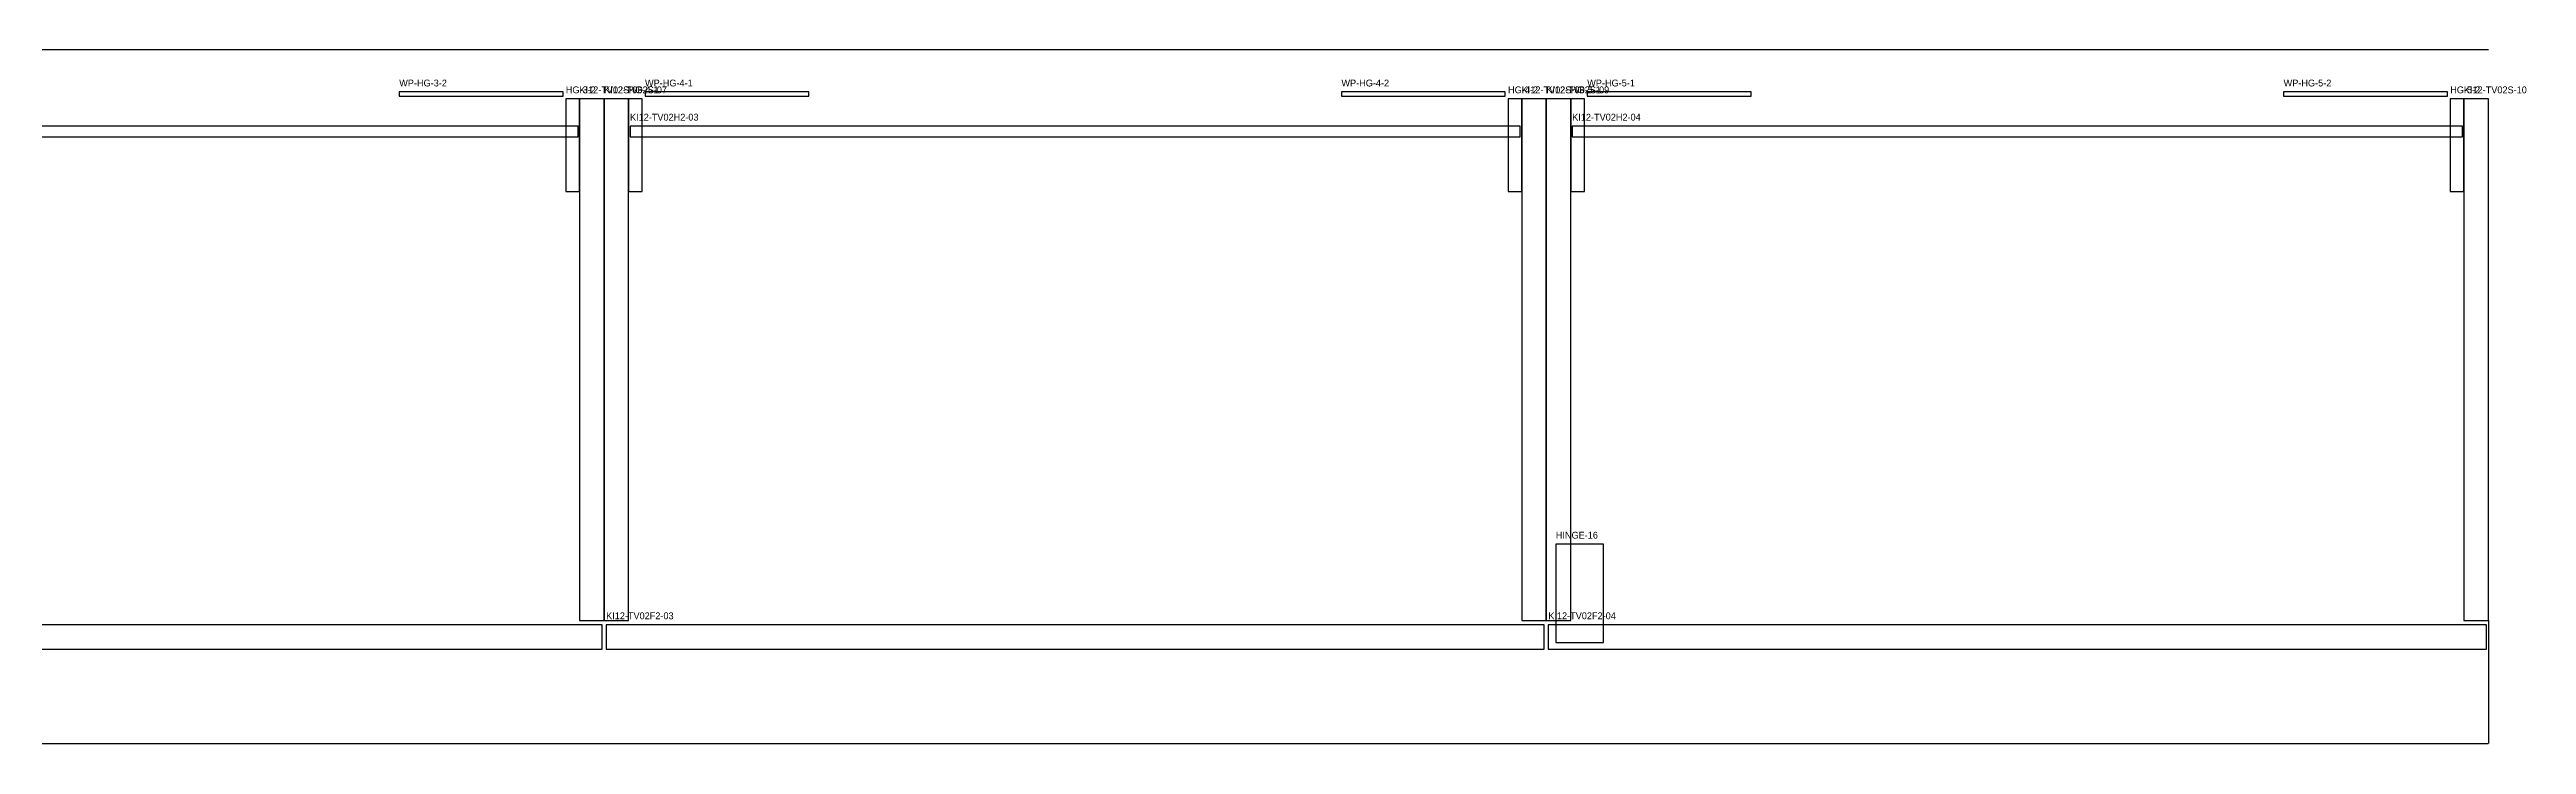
# Model space of a CAD drawing. Header units: millimetres. Extents: x 0 to 3628, y -183 to 418.
# Drawn here: x 1814 to 3628, y -91 to 418 of the extents above; entities that cross this region are included whole.
import ezdxf

# ---------------------------------------------------------------- set-up
doc = ezdxf.new("R2010")
doc.units = ezdxf.units.MM
for name, color, linetype in [('HARDWARE_ENVELOPE', 4, 'Continuous'), ('NOTES', 2, 'Continuous'), ('WALL_ASSUMED', 8, 'Continuous'), ('WOOD', 7, 'Continuous')]:
    doc.layers.add(name, color=color, linetype=linetype)
doc.dimstyles.get("Standard").update_dxf_attribs({"dimtxt": 2.5, "dimasz": 2.5, "dimexe": 1.25, "dimexo": 0.625, "dimtad": 1, "dimcen": 2.5, "dimazin": 3, "dimtfac": 1, "dimtmove": 0, "dimatfit": 3})

# ---------------------------------------------------------------- blocks, each defined once
blk = doc.blocks.new('_CLOSEDFILLED')
at = {"color": 0, "linetype": 'BYBLOCK'}
blk.add_solid([(-1, 0.2), (0, 0), (-1, -0.2)], dxfattribs=at)
blk = doc.blocks.new('*D1')
for p, q in [((0, 0), (0, -90)), ((3600, 0), (3600, -90)), ((0.25, -90), (1798, -90)), ((1802, -90), (3599.75, -90))]:
    blk.add_line(p, q)
at = {"layer": 'Defpoints'}
for p in [(0, 0), (3600, 0), (0, -90)]:
    blk.add_point(p, dxfattribs=at)
at = {"xscale": 0.25, "yscale": 0.25, "rotation": 180}
blk.add_blockref('_CLOSEDFILLED', (0, -90), dxfattribs=at)
at = {"xscale": 0.25, "yscale": 0.25}
blk.add_blockref('_CLOSEDFILLED', (3600, -90), dxfattribs=at)
at = {"insert": (1800, -90), "char_height": 1, "attachment_point": 5}
blk.add_mtext('3600', dxfattribs=at)

msp = doc.modelspace()

# ---------------------------------------------------------------- linework, layer by layer
at = {"layer": 'HARDWARE_ENVELOPE'}
for points in [[(2070, 384), (2190, 384), (2190, 387), (2070, 387)], [(2192, 314), (2202, 314), (2202, 382), (2192, 382)], [(2238, 314), (2248, 314), (2248, 382), (2238, 382)], [(2250, 384), (2370, 384), (2370, 387), (2250, 387)], [(2760, 384), (2880, 384), (2880, 387), (2760, 387)], [(2882, 314), (2892, 314), (2892, 382), (2882, 382)], [(2928, 314), (2938, 314), (2938, 382), (2928, 382)], [(2940, 384), (3060, 384), (3060, 387), (2940, 387)], [(3450, 384), (3570, 384), (3570, 387), (3450, 387)], [(3572, 314), (3582, 314), (3582, 382), (3572, 382)], [(2917, -16), (2952, -16), (2952, 56), (2917, 56)]]:
    msp.add_lwpolyline(points, close=True, dxfattribs=at)
at = {"layer": 'WALL_ASSUMED'}
msp.add_line((0, 418), (3600, 418), dxfattribs=at)
at = {"layer": 'WOOD'}
for points in [[(2202, 0), (2220, 0), (2220, 382), (2202, 382)], [(2220, 0), (2238, 0), (2238, 382), (2220, 382)], [(2892, 0), (2910, 0), (2910, 382), (2892, 382)], [(2910, 0), (2928, 0), (2928, 382), (2910, 382)], [(3582, 0), (3600, 0), (3600, 382), (3582, 382)], [(1549, 354), (2201, 354), (2201, 362), (1549, 362)], [(2239, 354), (2891, 354), (2891, 362), (2239, 362)], [(2929, 354), (3581, 354), (3581, 362), (2929, 362)], [(1531.5, -21), (2218.5, -21), (2218.5, -3), (1531.5, -3)], [(2221.5, -21), (2908.5, -21), (2908.5, -3), (2221.5, -3)], [(2911.5, -21), (3598.5, -21), (3598.5, -3), (2911.5, -3)]]:
    msp.add_lwpolyline(points, close=True, dxfattribs=at)

# ---------------------------------------------------------------- texts
at = {"layer": 'NOTES'}
for s, p in [('WP-HG-3-2', (2070, 391)), ('HG-3-2', (2192, 386)), ('KI12-TV02S-06', (2202, 386)), ('KI12-TV02S-07', (2220, 386)), ('HG-4-1', (2238, 386)), ('WP-HG-4-1', (2250, 391)), ('WP-HG-4-2', (2760, 391)), ('HG-4-2', (2882, 386)), ('KI12-TV02S-08', (2892, 386)), ('KI12-TV02S-09', (2910, 386)), ('HG-5-1', (2928, 386)), ('WP-HG-5-1', (2940, 391)), ('WP-HG-5-2', (3450, 391)), ('HG-5-2', (3572, 386)), ('KI12-TV02S-10', (3582, 386)), ('KI12-TV02H2-03', (2239, 366)), ('KI12-TV02H2-04', (2929, 366)), ('HINGE-16', (2917, 60)), ('KI12-TV02F2-03', (2221.5, 1)), ('KI12-TV02F2-04', (2911.5, 1))]:
    msp.add_text(s, height=5, dxfattribs=at).set_placement(p)

# ---------------------------------------------------------------- dimensions: what is measured, and where the dimension line sits
dim = msp.add_linear_dim(base=(0, -90), p1=(0, 0), p2=(3600, 0), dimstyle='Standard')
dim.commit()
dim.dimension.update_dxf_attribs({"geometry": '*D1', "text_midpoint": (1800, -90)})

doc.saveas('drawing.dxf')
